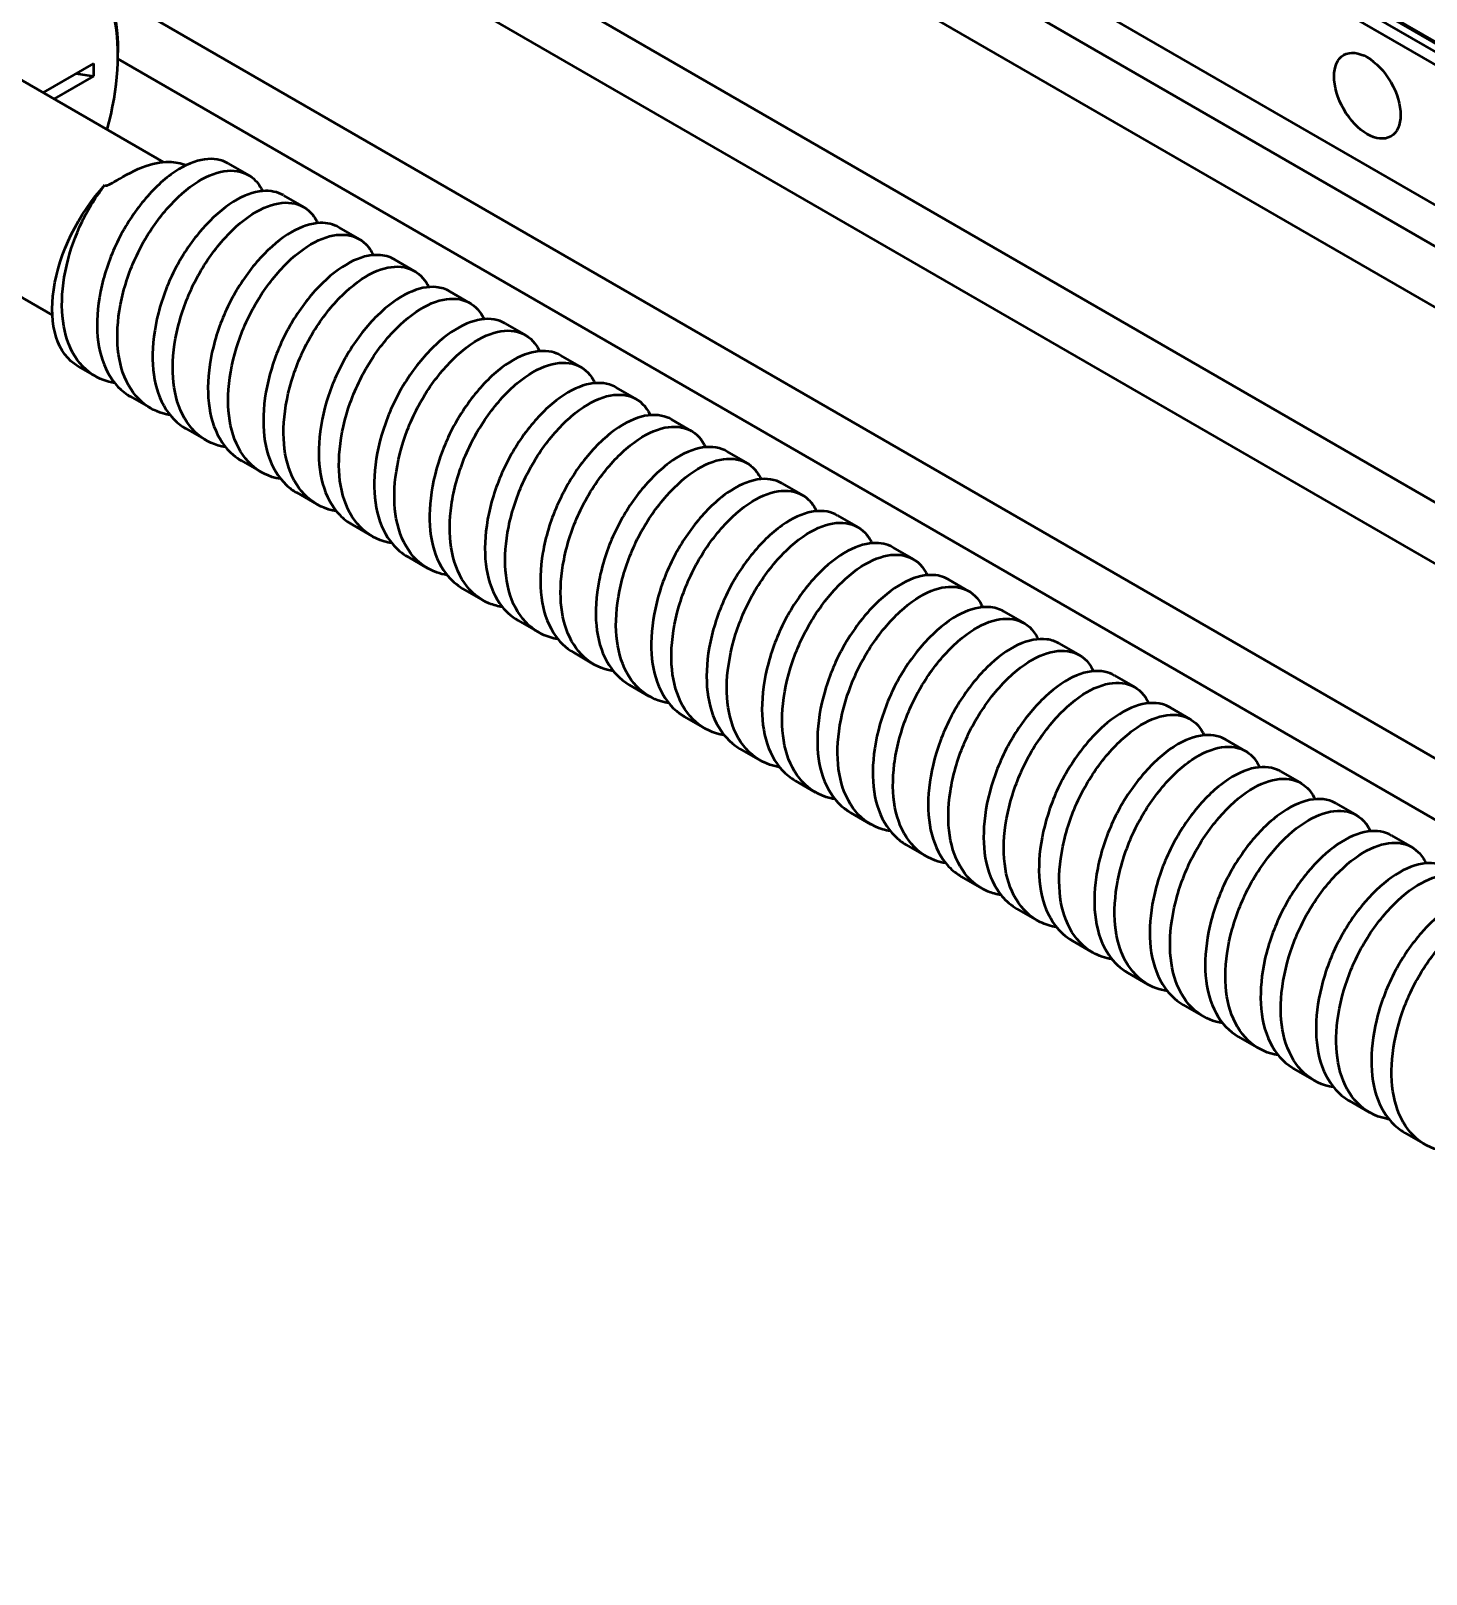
# Model space of a CAD drawing. Header units: millimetres. Extents: x 0 to 420, y 0 to 297.
# Drawn here: x 70.97 to 100.65, y 120.33 to 153.14 of the extents above; entities that cross this region are included whole.
import ezdxf

# ---------------------------------------------------------------- set-up
doc = ezdxf.new("R2010")
doc.units = ezdxf.units.MM
doc.header["$LTSCALE"] = 0.75
doc.layers.add('Visible', color=7, linetype='Continuous', lineweight=50)

msp = doc.modelspace()

# ---------------------------------------------------------------- linework, layer by layer
at = {"layer": 'Visible', "extrusion": (0, 0.816497, 0.57735)}
for p, q in [((66.68, 172.597, -10.753), (122.086, 140.608, 34.486)), ((66.723, 172.602, -10.803), (122.065, 140.651, 34.383)), ((66.404, 172.302, -10.624), (122.417, 139.963, 35.11)), ((66.522, 172.506, -10.624), (122.219, 140.348, 34.853)), ((66.404, 169.317, -12.734), (124.586, 135.726, 34.771)), ((68.324, 167.331, -16.49), (125.223, 134.481, 29.967)), ((68.679, 165.824, -17.991), (126.17, 132.632, 28.949)), ((68.324, 161.888, -20.339), (128.615, 127.079, 28.888)), ((68.679, 160.38, -21.84), (128.624, 125.771, 27.104)), ((72.605, 153.973, -20.694), (128.624, 121.631, 25.046)), ((72.827, 152.608, -9.033), (72.827, 152.677, -9.129)), ((70.35, 152.333, -6.194), (73.793, 150.346, -3.383)), ((72.304, 152.443, -8.51), (71.233, 151.824, -7.635)), ((72.304, 152.443, -8.51), (72.304, 152.171, -8.702)), ((72.827, 152.543, -22.303), (128.624, 120.328, 23.255)), ((72.304, 152.171, -8.702), (71.468, 151.688, -8.02)), ((75.171, 150.32, -2.53), (75.601, 150.072, -2.179)), ((76.35, 149.639, -1.568), (76.78, 149.391, -1.217)), ((77.528, 148.959, -0.606), (77.958, 148.711, -0.255)), ((68.35, 148.869, -6.194), (71.433, 147.09, -3.678)), ((78.707, 148.279, 0.356), (79.137, 148.03, 0.708)), ((79.885, 147.598, 1.319), (80.315, 147.35, 1.67)), ((81.064, 146.918, 2.281), (81.494, 146.669, 2.632)), ((71.981, 146.003, -2.958), (72.345, 145.793, -2.66)), ((82.242, 146.237, 3.243), (82.672, 145.989, 3.594)), ((73.094, 145.361, -2.049), (73.524, 145.113, -1.698)), ((83.421, 145.557, 4.205), (83.851, 145.309, 4.557)), ((84.599, 144.877, 5.168), (85.029, 144.628, 5.519)), ((74.272, 144.68, -1.087), (74.702, 144.432, -0.736)), ((85.778, 144.196, 6.13), (86.208, 143.948, 6.481)), ((75.451, 144, -0.125), (75.881, 143.752, 0.226)), ((86.956, 143.516, 7.092), (87.386, 143.267, 7.443)), ((76.629, 143.32, 0.838), (77.059, 143.071, 1.189)), ((88.135, 142.835, 8.054), (88.565, 142.587, 8.406)), ((77.808, 142.639, 1.8), (78.238, 142.391, 2.151)), ((89.313, 142.155, 9.017), (89.743, 141.907, 9.368)), ((78.986, 141.959, 2.762), (79.416, 141.71, 3.113)), ((90.492, 141.475, 9.979), (90.922, 141.226, 10.33)), ((80.165, 141.278, 3.724), (80.595, 141.03, 4.075)), ((91.67, 140.794, 10.941), (92.1, 140.546, 11.292)), ((81.343, 140.598, 4.687), (81.773, 140.35, 5.038)), ((92.849, 140.114, 11.903), (93.279, 139.865, 12.255)), ((82.522, 139.918, 5.649), (82.952, 139.669, 6)), ((83.7, 139.237, 6.611), (84.13, 138.989, 6.962)), ((94.027, 139.433, 12.866), (94.457, 139.185, 13.217)), ((84.879, 138.557, 7.573), (85.309, 138.308, 7.924)), ((95.206, 138.753, 13.828), (95.636, 138.504, 14.179)), ((86.057, 137.876, 8.536), (86.487, 137.628, 8.887)), ((96.384, 138.072, 14.79), (96.814, 137.824, 15.141)), ((87.236, 137.196, 9.498), (87.666, 136.948, 9.849)), ((97.563, 137.392, 15.752), (97.993, 137.144, 16.104)), ((88.414, 136.515, 10.46), (88.844, 136.267, 10.811)), ((98.741, 136.712, 16.715), (99.171, 136.463, 17.066)), ((89.593, 135.835, 11.422), (90.023, 135.587, 11.773)), ((99.92, 136.031, 17.677), (100.35, 135.783, 18.028)), ((90.771, 135.155, 12.385), (91.201, 134.906, 12.736)), ((91.95, 134.474, 13.347), (92.38, 134.226, 13.698)), ((93.128, 133.794, 14.309), (93.559, 133.545, 14.66)), ((94.307, 133.113, 15.271), (94.737, 132.865, 15.622)), ((95.485, 132.433, 16.234), (95.916, 132.185, 16.585)), ((96.664, 131.753, 17.196), (97.094, 131.504, 17.547)), ((97.842, 131.072, 18.158), (98.273, 130.824, 18.509)), ((99.021, 130.392, 19.12), (99.451, 130.143, 19.471)), ((100.199, 129.711, 20.083), (100.63, 129.463, 20.434))]:
    msp.add_line(p, q, dxfattribs=at)
at = {"layer": 'Visible', "extrusion": (-0.707107, -0.408248, 0.57735)}
msp.add_circle((-81.725, 105.973, -123.43), 1, dxfattribs=at)
at = {"layer": 'Visible', "extrusion": (-0.707107, 0.408248, -0.57735)}
for centre, radius, start, end in [((-165.1, 3.742, 16.104), 5, 46.9102, 225), ((-165.1, 3.742, 10.415), 2.667, 360, 111.1089)]:
    msp.add_arc(centre, radius, start, end, dxfattribs=at)
at = {"layer": 'Visible', "extrusion": (0.707107, -0.408248, 0.57735)}
msp.add_arc((165.1, 3.742, -16.021), 4.917, 294.0027, 133.0574, dxfattribs=at)
at = {"layer": 'Visible', "extrusion": (-2e-16, -0.816497, -0.57735)}
msp.add_arc((69.35, -85.408, -119.222), 10, 285, 287.1819, dxfattribs=at)
at = {"layer": 'Visible'}
for points, knots in [([(75.171, 150.32, -2.53), (75.03, 150.401, -2.244), (74.858, 150.431, -1.962), (74.469, 150.376, -1.413), (74.255, 150.287, -1.153), (73.812, 149.99, -0.693), (73.586, 149.78, -0.501), (73.174, 149.282, -0.232), (72.989, 149.003, -0.152), (72.682, 148.386, -0.092), (72.562, 148.055, -0.117), (72.406, 147.384, -0.274), (72.373, 147.052, -0.407), (72.402, 146.45, -0.757), (72.462, 146.183, -0.964), (72.679, 145.719, -1.434), (72.835, 145.531, -1.695), (73.05, 145.387, -1.991), (73.072, 145.374, -2.02), (73.094, 145.361, -2.049)], [-153.594834, -153.594834, -153.594834, -153.594834, -153.299185, -153.299185, -152.989284, -152.989284, -152.667323, -152.667323, -152.360426, -152.360426, -152.046854, -152.046854, -151.727303, -151.727303, -151.422081, -151.422081, -151.105616, -151.105616, -151.070773, -151.070773, -151.070773, -151.070773]), ([(72.551, 149.862, -0.926), (72.553, 149.859, -0.931), (72.555, 149.856, -0.936), (72.561, 149.852, -0.947), (72.566, 149.851, -0.953), (72.58, 149.849, -0.971), (72.593, 149.852, -0.986), (72.644, 149.869, -1.036), (72.694, 149.896, -1.078), (72.897, 150.014, -1.244), (73.105, 150.144, -1.406), (73.547, 150.313, -1.828), (73.734, 150.352, -2.029), (74.047, 150.349, -2.415), (74.167, 150.324, -2.579), (74.272, 150.277, -2.741)], [-0.8078899, -0.8078899, -0.8078899, -0.8078899, -0.8029777, -0.8029777, -0.7973713, -0.7973713, -0.7841059, -0.7841059, -0.7527385, -0.7527385, -0.6780092, -0.6780092, -0.6183172, -0.6183172, -0.5720042, -0.5720042, -0.5720042, -0.5720042]), ([(73.937, 144.968, -2.196), (73.738, 144.999, -1.978), (73.557, 145.075, -1.752), (73.215, 145.336, -1.264), (73.068, 145.534, -1.007), (72.87, 146.014, -0.548), (72.82, 146.287, -0.346), (72.809, 146.899, -0.013), (72.852, 147.235, 0.11), (73.024, 147.904, 0.245), (73.151, 148.232, 0.259), (73.472, 148.84, 0.179), (73.663, 149.114, 0.088), (74.081, 149.596, -0.203), (74.307, 149.795, -0.403), (74.748, 150.069, -0.875), (74.96, 150.146, -1.139), (75.355, 150.179, -1.714), (75.533, 150.131, -2.021), (75.767, 149.952, -2.539), (75.843, 149.853, -2.746), (75.899, 149.73, -2.945)], [-6.8129, -6.8129, -6.8129, -6.8129, -6.545663, -6.545663, -6.229885, -6.229885, -5.924593, -5.924593, -5.604704, -5.604704, -5.292114, -5.292114, -4.983459, -4.983459, -4.66262, -4.66262, -4.353815, -4.353815, -4.035939, -4.035939, -3.819658, -3.819658, -3.819658, -3.819658]), ([(72.758, 145.649, -3.159), (72.584, 145.676, -2.967), (72.423, 145.738, -2.769), (72.086, 145.963, -2.305), (71.93, 146.152, -2.045), (71.714, 146.616, -1.574), (71.653, 146.883, -1.367), (71.625, 147.485, -1.017), (71.658, 147.817, -0.884), (71.81, 148.47, -0.732), (71.921, 148.783, -0.706), (72.202, 149.364, -0.751), (72.368, 149.628, -0.816), (72.551, 149.862, -0.926)], [-1.760781, -1.760781, -1.760781, -1.760781, -1.525704, -1.525704, -1.208469, -1.208469, -0.902499, -0.902499, -0.58216, -0.58216, -0.285114, -0.285114, -0.000001, -0.000001, -0.000001, -0.000001]), ([(76.35, 149.64, -1.568), (76.223, 149.713, -1.31), (76.071, 149.744, -1.055), (75.707, 149.714, -0.528), (75.496, 149.636, -0.263), (75.055, 149.362, 0.209), (74.829, 149.164, 0.409), (74.411, 148.682, 0.7), (74.22, 148.407, 0.79), (73.899, 147.799, 0.87), (73.772, 147.471, 0.856), (73.6, 146.801, 0.721), (73.558, 146.466, 0.597), (73.569, 145.854, 0.264), (73.619, 145.581, 0.063), (73.817, 145.101, -0.397), (73.964, 144.903, -0.653), (74.189, 144.732, -0.974), (74.23, 144.705, -1.031), (74.272, 144.681, -1.087)], [-148.550523, -148.550523, -148.550523, -148.550523, -148.284573, -148.284573, -147.976528, -147.976528, -147.656479, -147.656479, -147.348618, -147.348618, -147.036799, -147.036799, -146.717713, -146.717713, -146.413188, -146.413188, -146.098191, -146.098191, -146.031201, -146.031201, -146.031201, -146.031201]), ([(75.116, 144.288, -1.234), (74.895, 144.322, -0.992), (74.696, 144.412, -0.741), (74.351, 144.706, -0.231), (74.212, 144.912, 0.022), (74.032, 145.406, 0.472), (73.99, 145.685, 0.667), (73.996, 146.306, 0.985), (74.047, 146.644, 1.099), (74.234, 147.312, 1.215), (74.368, 147.636, 1.219), (74.7, 148.236, 1.12), (74.896, 148.506, 1.019), (75.32, 148.973, 0.709), (75.546, 149.161, 0.501), (75.984, 149.413, 0.018), (76.193, 149.479, -0.25), (76.583, 149.49, -0.832), (76.757, 149.431, -1.145), (76.967, 149.242, -1.636), (77.03, 149.154, -1.813), (77.078, 149.049, -1.983)], [-11.873167, -11.873167, -11.873167, -11.873167, -11.575869, -11.575869, -11.260162, -11.260162, -10.953709, -10.953709, -10.6329, -10.6329, -10.320587, -10.320587, -10.009163, -10.009163, -9.688725, -9.688725, -9.380328, -9.380328, -9.058009, -9.058009, -8.872526, -8.872526, -8.872526, -8.872526]), ([(77.528, 148.959, -0.606), (77.414, 149.025, -0.374), (77.28, 149.057, -0.145), (76.941, 149.047, 0.362), (76.732, 148.98, 0.63), (76.294, 148.728, 1.112), (76.068, 148.54, 1.32), (75.644, 148.074, 1.631), (75.448, 147.804, 1.731), (75.116, 147.203, 1.83), (74.982, 146.879, 1.826), (74.795, 146.211, 1.709), (74.744, 145.873, 1.595), (74.739, 145.252, 1.278), (74.78, 144.973, 1.082), (74.961, 144.48, 0.632), (75.1, 144.273, 0.379), (75.332, 144.076, 0.037), (75.39, 144.035, -0.044), (75.451, 144, -0.125)], [-143.510058, -143.510058, -143.510058, -143.510058, -143.270765, -143.270765, -142.963143, -142.963143, -142.64351, -142.64351, -142.332904, -142.332904, -142.021377, -142.021377, -141.701388, -141.701388, -141.395724, -141.395724, -141.080813, -141.080813, -140.984506, -140.984506, -140.984506, -140.984506]), ([(76.294, 143.607, -0.272), (76.29, 143.608, -0.267), (76.286, 143.609, -0.263), (76.044, 143.649, 0.005), (75.833, 143.753, 0.276), (75.489, 144.078, 0.801), (75.359, 144.293, 1.049), (75.195, 144.801, 1.489), (75.163, 145.086, 1.68), (75.185, 145.717, 1.982), (75.245, 146.06, 2.087), (75.449, 146.728, 2.182), (75.589, 147.047, 2.175), (75.935, 147.639, 2.056), (76.137, 147.904, 1.943), (76.567, 148.353, 1.611), (76.792, 148.529, 1.395), (77.227, 148.757, 0.9), (77.432, 148.81, 0.629), (77.812, 148.797, 0.045), (77.977, 148.727, -0.267), (78.164, 148.535, -0.727), (78.215, 148.458, -0.876), (78.256, 148.369, -1.021)], [-16.943405, -16.943405, -16.943405, -16.943405, -16.937862, -16.937862, -16.617775, -16.617775, -16.30324, -16.30324, -15.99616, -15.99616, -15.67317, -15.67317, -15.362276, -15.362276, -15.048339, -15.048339, -14.729528, -14.729528, -14.422134, -14.422134, -14.100988, -14.100988, -13.942602, -13.942602, -13.942602, -13.942602]), ([(78.707, 148.279, 0.356), (78.608, 148.336, 0.558), (78.493, 148.367, 0.76), (78.18, 148.378, 1.241), (77.974, 148.324, 1.512), (77.54, 148.096, 2.007), (77.314, 147.92, 2.223), (76.884, 147.471, 2.555), (76.682, 147.206, 2.668), (76.337, 146.614, 2.787), (76.197, 146.295, 2.793), (75.993, 145.627, 2.698), (75.933, 145.284, 2.593), (75.911, 144.653, 2.29), (75.944, 144.368, 2.1), (76.108, 143.86, 1.659), (76.238, 143.645, 1.411), (76.476, 143.42, 1.047), (76.55, 143.365, 0.942), (76.629, 143.32, 0.838)], [-138.451605, -138.451605, -138.451605, -138.451605, -138.241855, -138.241855, -137.935246, -137.935246, -137.61725, -137.61725, -137.304163, -137.304163, -136.994067, -136.994067, -136.671905, -136.671905, -136.365637, -136.365637, -136.051911, -136.051911, -135.926793, -135.926793, -135.926793, -135.926793]), ([(77.473, 142.927, 0.691), (77.446, 142.931, 0.72), (77.419, 142.936, 0.75), (77.16, 142.994, 1.045), (76.954, 143.111, 1.317), (76.627, 143.457, 1.836), (76.506, 143.68, 2.08), (76.36, 144.203, 2.51), (76.337, 144.494, 2.694), (76.377, 145.134, 2.978), (76.446, 145.477, 3.072), (76.666, 146.14, 3.146), (76.812, 146.455, 3.129), (77.169, 147.037, 2.99), (77.377, 147.298, 2.865), (77.812, 147.729, 2.512), (78.037, 147.893, 2.288), (78.468, 148.097, 1.783), (78.67, 148.138, 1.508), (79.04, 148.101, 0.919), (79.198, 148.019, 0.606), (79.362, 147.825, 0.178), (79.402, 147.761, 0.058), (79.435, 147.688, -0.058)], [-21.987879, -21.987879, -21.987879, -21.987879, -21.951615, -21.951615, -21.632483, -21.632483, -21.320195, -21.320195, -21.012824, -21.012824, -20.692256, -20.692256, -20.383705, -20.383705, -20.06774, -20.06774, -19.751566, -19.751566, -19.44655, -19.44655, -19.127128, -19.127128, -19.000122, -19.000122, -19.000122, -19.000122]), ([(79.885, 147.598, 1.319), (79.8, 147.647, 1.491), (79.704, 147.677, 1.664), (79.418, 147.706, 2.12), (79.215, 147.664, 2.395), (78.785, 147.46, 2.9), (78.56, 147.296, 3.124), (78.124, 146.865, 3.477), (77.917, 146.604, 3.601), (77.56, 146.022, 3.74), (77.414, 145.707, 3.757), (77.194, 145.044, 3.683), (77.126, 144.701, 3.589), (77.085, 144.061, 3.304), (77.108, 143.77, 3.12), (77.254, 143.247, 2.69), (77.376, 143.024, 2.447), (77.619, 142.768, 2.061), (77.709, 142.696, 1.931), (77.808, 142.639, 1.8)], [-133.408882, -133.408882, -133.408882, -133.408882, -133.230563, -133.230563, -132.926347, -132.926347, -132.610998, -132.610998, -132.295911, -132.295911, -131.988167, -131.988167, -131.668438, -131.668438, -131.361903, -131.361903, -131.050433, -131.050433, -130.894839, -130.894839, -130.894839, -130.894839]), ([(78.652, 142.246, 1.653), (78.595, 142.255, 1.715), (78.54, 142.268, 1.778), (78.267, 142.35, 2.1), (78.075, 142.476, 2.362), (77.763, 142.842, 2.877), (77.649, 143.083, 3.123), (77.526, 143.63, 3.543), (77.514, 143.927, 3.717), (77.576, 144.566, 3.974), (77.652, 144.901, 4.055), (77.889, 145.564, 4.108), (78.048, 145.886, 4.078), (78.42, 146.451, 3.911), (78.623, 146.694, 3.779), (79.055, 147.099, 3.414), (79.28, 147.252, 3.182), (79.714, 147.436, 2.656), (79.92, 147.463, 2.369), (80.275, 147.396, 1.773), (80.42, 147.304, 1.47), (80.559, 147.113, 1.083), (80.588, 147.063, 0.993), (80.613, 147.008, 0.904)], [-27.03122, -27.03122, -27.03122, -27.03122, -26.955266, -26.955266, -26.645299, -26.645299, -26.32327, -26.32327, -26.01646, -26.01646, -25.702829, -25.702829, -25.383299, -25.383299, -25.078063, -25.078063, -24.761559, -24.761559, -24.44639, -24.44639, -24.137577, -24.137577, -24.040985, -24.040985, -24.040985, -24.040985]), ([(81.064, 146.918, 2.281), (80.993, 146.958, 2.424), (80.915, 146.986, 2.567), (80.655, 147.03, 2.998), (80.456, 147.001, 3.276), (80.029, 146.821, 3.792), (79.805, 146.668, 4.022), (79.365, 146.256, 4.396), (79.152, 145.999, 4.533), (78.782, 145.426, 4.692), (78.63, 145.115, 4.718), (78.397, 144.458, 4.664), (78.32, 144.116, 4.581), (78.262, 143.469, 4.315), (78.277, 143.17, 4.137), (78.405, 142.634, 3.717), (78.517, 142.403, 3.478), (78.763, 142.115, 3.073), (78.869, 142.026, 2.918), (78.986, 141.959, 2.762)], [-128.381776, -128.381776, -128.381776, -128.381776, -128.234156, -128.234156, -127.930334, -127.930334, -127.616233, -127.616233, -127.297255, -127.297255, -126.99042, -126.99042, -126.671614, -126.671614, -126.3629, -126.3629, -126.052218, -126.052218, -125.866954, -125.866954, -125.866954, -125.866954]), ([(79.83, 141.566, 2.615), (79.753, 141.578, 2.7), (79.679, 141.597, 2.785), (79.392, 141.699, 3.132), (79.206, 141.836, 3.395), (78.908, 142.223, 3.907), (78.802, 142.473, 4.149), (78.697, 143.033, 4.557), (78.694, 143.334, 4.723), (78.772, 143.978, 4.962), (78.857, 144.315, 5.033), (79.109, 144.976, 5.066), (79.276, 145.292, 5.025), (79.658, 145.845, 4.839), (79.864, 146.081, 4.695), (80.299, 146.467, 4.311), (80.525, 146.61, 4.071), (80.953, 146.768, 3.536), (81.154, 146.783, 3.248), (81.497, 146.693, 2.65), (81.635, 146.59, 2.346), (81.755, 146.401, 1.99), (81.775, 146.366, 1.928), (81.792, 146.328, 1.866)], [-32.088914, -32.088914, -32.088914, -32.088914, -31.985499, -31.985499, -31.674617, -31.674617, -31.351639, -31.351639, -31.046022, -31.046022, -30.731592, -30.731592, -30.411888, -30.411888, -30.104455, -30.104455, -29.784991, -29.784991, -29.471346, -29.471346, -29.159857, -29.159857, -29.0927, -29.0927, -29.0927, -29.0927]), ([(82.242, 146.237, 3.243), (82.185, 146.27, 3.36), (82.123, 146.295, 3.476), (81.885, 146.35, 3.884), (81.688, 146.332, 4.165), (81.266, 146.173, 4.69), (81.043, 146.032, 4.926), (80.601, 145.639, 5.315), (80.387, 145.39, 5.462), (80.009, 144.832, 5.64), (79.851, 144.527, 5.676), (79.603, 143.876, 5.644), (79.518, 143.535, 5.571), (79.441, 142.88, 5.324), (79.447, 142.574, 5.153), (79.557, 142.024, 4.744), (79.661, 141.785, 4.51), (79.908, 141.464, 4.085), (80.028, 141.357, 3.905), (80.165, 141.278, 3.724)], [-123.347785, -123.347785, -123.347785, -123.347785, -123.227294, -123.227294, -122.922079, -122.922079, -122.607851, -122.607851, -122.288493, -122.288493, -121.9813, -121.9813, -121.662089, -121.662089, -121.349215, -121.349215, -121.037995, -121.037995, -120.821432, -120.821432, -120.821432, -120.821432]), ([(81.008, 140.886, 3.577), (80.91, 140.901, 3.686), (80.815, 140.928, 3.796), (80.514, 141.054, 4.17), (80.335, 141.203, 4.433), (80.054, 141.608, 4.936), (79.958, 141.863, 5.172), (79.872, 142.431, 5.566), (79.876, 142.736, 5.723), (79.97, 143.385, 5.947), (80.062, 143.723, 6.008), (80.329, 144.381, 6.021), (80.503, 144.693, 5.971), (80.895, 145.236, 5.763), (81.104, 145.465, 5.609), (81.543, 145.833, 5.206), (81.769, 145.964, 4.958), (82.192, 146.096, 4.414), (82.387, 146.099, 4.125), (82.717, 145.988, 3.526), (82.849, 145.874, 3.222), (82.951, 145.688, 2.896), (82.961, 145.668, 2.862), (82.97, 145.647, 2.828)], [-37.123807, -37.123807, -37.123807, -37.123807, -36.991442, -36.991442, -36.68061, -36.68061, -36.362168, -36.362168, -36.058224, -36.058224, -35.744155, -35.744155, -35.424508, -35.424508, -35.117656, -35.117656, -34.79883, -34.79883, -34.489669, -34.489669, -34.178953, -34.178953, -34.142379, -34.142379, -34.142379, -34.142379]), ([(83.421, 145.557, 4.205), (83.377, 145.582, 4.294), (83.331, 145.602, 4.382), (83.117, 145.668, 4.765), (82.923, 145.661, 5.049), (82.505, 145.525, 5.583), (82.283, 145.394, 5.826), (81.84, 145.022, 6.231), (81.624, 144.781, 6.388), (81.238, 144.236, 6.585), (81.074, 143.937, 6.631), (80.812, 143.293, 6.62), (80.718, 142.954, 6.558), (80.623, 142.292, 6.33), (80.62, 141.978, 6.166), (80.713, 141.415, 5.768), (80.807, 141.169, 5.539), (81.054, 140.813, 5.097), (81.188, 140.688, 4.892), (81.343, 140.598, 4.687)], [-118.296654, -118.296654, -118.296654, -118.296654, -118.20533, -118.20533, -117.899203, -117.899203, -117.585957, -117.585957, -117.266998, -117.266998, -116.962223, -116.962223, -116.646156, -116.646156, -116.332062, -116.332062, -116.023708, -116.023708, -115.778898, -115.778898, -115.778898, -115.778898]), ([(82.187, 140.205, 4.539), (82.066, 140.224, 4.672), (81.952, 140.259, 4.807), (81.639, 140.412, 5.208), (81.466, 140.572, 5.47), (81.202, 140.997, 5.967), (81.116, 141.26, 6.197), (81.049, 141.839, 6.578), (81.061, 142.149, 6.726), (81.172, 142.803, 6.931), (81.274, 143.142, 6.982), (81.555, 143.79, 6.972), (81.733, 144.094, 6.913), (82.13, 144.621, 6.686), (82.342, 144.843, 6.523), (82.784, 145.192, 6.104), (83.009, 145.312, 5.848), (83.426, 145.421, 5.295), (83.616, 145.412, 5.006), (83.934, 145.28, 4.405), (84.059, 145.155, 4.101), (84.145, 144.975, 3.805), (84.147, 144.971, 3.798), (84.149, 144.967, 3.791)], [-42.151479, -42.151479, -42.151479, -42.151479, -41.989719, -41.989719, -41.677565, -41.677565, -41.359071, -41.359071, -41.054993, -41.054993, -40.739861, -40.739861, -40.424316, -40.424316, -40.116747, -40.116747, -39.797198, -39.797198, -39.490443, -39.490443, -39.179133, -39.179133, -39.171559, -39.171559, -39.171559, -39.171559]), ([(84.599, 144.877, 5.168), (84.571, 144.893, 5.226), (84.541, 144.907, 5.284), (84.35, 144.982, 5.64), (84.159, 144.987, 5.928), (83.746, 144.874, 6.472), (83.526, 144.756, 6.72), (83.083, 144.405, 7.141), (82.864, 144.174, 7.308), (82.47, 143.642, 7.527), (82.3, 143.35, 7.583), (82.024, 142.714, 7.593), (81.922, 142.376, 7.543), (81.808, 141.708, 7.335), (81.796, 141.385, 7.178), (81.871, 140.808, 6.791), (81.956, 140.556, 6.568), (82.2, 140.164, 6.109), (82.348, 140.018, 5.88), (82.522, 139.918, 5.649)], [-113.26513, -113.26513, -113.26513, -113.26513, -113.205307, -113.205307, -112.898608, -112.898608, -112.587397, -112.587397, -112.269185, -112.269185, -111.965491, -111.965491, -111.65116, -111.65116, -111.333773, -111.333773, -111.026829, -111.026829, -110.752464, -110.752464, -110.752464, -110.752464]), ([(82.251, 140.976, 7.418), (82.229, 141.265, 7.596), (82.251, 141.579, 7.733), (82.381, 142.233, 7.913), (82.49, 142.567, 7.952), (82.783, 143.202, 7.92), (82.966, 143.495, 7.851), (83.368, 144.007, 7.606), (83.583, 144.22, 7.433), (84.027, 144.55, 6.996), (84.252, 144.659, 6.733), (84.663, 144.742, 6.171), (84.846, 144.722, 5.881), (85.14, 144.574, 5.302), (85.252, 144.452, 5.02), (85.327, 144.286, 4.753)], [-46.362085, -46.362085, -46.362085, -46.362085, -46.056819, -46.056819, -45.743494, -45.743494, -45.430235, -45.430235, -45.120511, -45.120511, -44.798735, -44.798735, -44.492522, -44.492522, -44.202445, -44.202445, -44.202445, -44.202445]), ([(85.778, 144.196, 6.13), (85.763, 144.204, 6.159), (85.749, 144.212, 6.188), (85.58, 144.293, 6.518), (85.392, 144.31, 6.811), (84.983, 144.219, 7.363), (84.766, 144.111, 7.616), (84.322, 143.781, 8.052), (84.101, 143.559, 8.229), (83.7, 143.041, 8.467), (83.524, 142.754, 8.533), (83.235, 142.125, 8.563), (83.126, 141.79, 8.523), (82.995, 141.12, 8.335), (82.975, 140.792, 8.187), (83.031, 140.205, 7.814), (83.106, 139.947, 7.597), (83.346, 139.517, 7.122), (83.506, 139.349, 6.868), (83.7, 139.237, 6.611)], [-108.238153, -108.238153, -108.238153, -108.238153, -108.208078, -108.208078, -107.898949, -107.898949, -107.58831, -107.58831, -107.269452, -107.269452, -106.964954, -106.964954, -106.650975, -106.650975, -106.332216, -106.332216, -106.025361, -106.025361, -105.719521, -105.719521, -105.719521, -105.719521]), ([(84.544, 138.845, 6.464), (84.337, 138.877, 6.691), (84.15, 138.958, 6.926), (83.806, 139.23, 7.422), (83.662, 139.431, 7.677), (83.471, 139.916, 8.133), (83.423, 140.191, 8.333), (83.419, 140.806, 8.66), (83.464, 141.143, 8.78), (83.642, 141.812, 8.909), (83.771, 142.138, 8.919), (84.096, 142.744, 8.832), (84.289, 143.017, 8.738), (84.709, 143.493, 8.44), (84.935, 143.688, 8.237), (85.375, 143.954, 7.761), (85.586, 144.027, 7.495), (85.98, 144.052, 6.918), (86.155, 144.001, 6.609), (86.381, 143.818, 6.1), (86.453, 143.723, 5.904), (86.506, 143.606, 5.715)], [-5.885474, -5.885474, -5.885474, -5.885474, -5.607476, -5.607476, -5.291747, -5.291747, -4.986124, -4.986124, -4.665935, -4.665935, -4.353474, -4.353474, -4.043918, -4.043918, -3.72325, -3.72325, -3.414616, -3.414616, -3.095249, -3.095249, -2.88985, -2.88985, -2.88985, -2.88985]), ([(86.956, 143.516, 7.092), (86.808, 143.601, 7.394), (86.625, 143.63, 7.691), (86.223, 143.561, 8.25), (86.007, 143.466, 8.508), (85.562, 143.156, 8.96), (85.338, 142.941, 9.148), (84.929, 142.434, 9.406), (84.747, 142.152, 9.481), (84.446, 141.531, 9.529), (84.331, 141.198, 9.499), (84.184, 140.528, 9.33), (84.156, 140.197, 9.192), (84.194, 139.601, 8.833), (84.26, 139.337, 8.622), (84.487, 138.882, 8.146), (84.649, 138.699, 7.884), (84.857, 138.569, 7.602), (84.868, 138.563, 7.588), (84.879, 138.557, 7.573)], [-103.193588, -103.193588, -103.193588, -103.193588, -102.881535, -102.881535, -102.570104, -102.570104, -102.246555, -102.246555, -101.93941, -101.93941, -101.624358, -101.624358, -101.304024, -101.304024, -100.99767, -100.99767, -100.679915, -100.679915, -100.66271, -100.66271, -100.66271, -100.66271]), ([(85.722, 138.164, 7.426), (85.495, 138.199, 7.676), (85.291, 138.294, 7.936), (84.944, 138.599, 8.452), (84.808, 138.808, 8.703), (84.633, 139.307, 9.15), (84.595, 139.587, 9.344), (84.606, 140.214, 9.658), (84.66, 140.556, 9.769), (84.855, 141.227, 9.877), (84.991, 141.549, 9.877), (85.329, 142.146, 9.77), (85.527, 142.414, 9.665), (85.954, 142.873, 9.346), (86.179, 143.056, 9.135), (86.616, 143.299, 8.647), (86.823, 143.361, 8.377), (87.209, 143.362, 7.796), (87.378, 143.299, 7.485), (87.58, 143.11, 7.006), (87.639, 143.025, 6.839), (87.684, 142.926, 6.677)], [-10.955863, -10.955863, -10.955863, -10.955863, -10.648359, -10.648359, -10.332186, -10.332186, -10.024769, -10.024769, -9.700011, -9.700011, -9.387415, -9.387415, -9.074216, -9.074216, -8.753549, -8.753549, -8.444943, -8.444943, -8.12433, -8.12433, -7.948219, -7.948219, -7.948219, -7.948219]), ([(88.135, 142.835, 8.054), (88, 142.913, 8.328), (87.837, 142.943, 8.598), (87.46, 142.9, 9.137), (87.247, 142.816, 9.399), (86.805, 142.53, 9.864), (86.579, 142.325, 10.06), (86.164, 141.834, 10.34), (85.976, 141.557, 10.424), (85.663, 140.944, 10.493), (85.54, 140.614, 10.473), (85.376, 139.944, 10.326), (85.339, 139.61, 10.198), (85.36, 139.004, 9.855), (85.416, 138.734, 9.651), (85.623, 138.263, 9.185), (85.776, 138.07, 8.926), (85.995, 137.914, 8.619), (86.026, 137.894, 8.577), (86.057, 137.876, 8.535)], [-98.138962, -98.138962, -98.138962, -98.138962, -97.857099, -97.857099, -97.54832, -97.54832, -97.22752, -97.22752, -96.920528, -96.920528, -96.608036, -96.608036, -96.288978, -96.288978, -95.984416, -95.984416, -95.668891, -95.668891, -95.619296, -95.619296, -95.619296, -95.619296]), ([(86.901, 137.484, 8.389), (86.889, 137.485, 8.402), (86.877, 137.487, 8.415), (86.63, 137.533, 8.691), (86.42, 137.642, 8.963), (86.082, 137.974, 9.486), (85.954, 138.192, 9.733), (85.797, 138.704, 10.169), (85.767, 138.992, 10.358), (85.796, 139.626, 10.654), (85.859, 139.969, 10.755), (86.068, 140.635, 10.843), (86.21, 140.953, 10.833), (86.56, 141.542, 10.707), (86.764, 141.805, 10.59), (87.195, 142.248, 10.251), (87.421, 142.42, 10.033), (87.854, 142.64, 9.534), (88.059, 142.69, 9.262), (88.435, 142.668, 8.676), (88.598, 142.595, 8.364), (88.777, 142.402, 7.915), (88.825, 142.329, 7.775), (88.863, 142.245, 7.64)], [-16.044327, -16.044327, -16.044327, -16.044327, -16.02834, -16.02834, -15.706855, -15.706855, -15.391393, -15.391393, -15.082633, -15.082633, -14.758731, -14.758731, -14.446963, -14.446963, -14.130726, -14.130726, -13.811087, -13.811087, -13.502915, -13.502915, -13.180636, -13.180636, -13.031868, -13.031868, -13.031868, -13.031868]), ([(89.313, 142.155, 9.017), (89.192, 142.225, 9.262), (89.049, 142.256, 9.505), (88.697, 142.236, 10.023), (88.486, 142.164, 10.289), (88.047, 141.9, 10.766), (87.821, 141.706, 10.97), (87.4, 141.231, 11.27), (87.207, 140.959, 11.365), (86.88, 140.354, 11.454), (86.751, 140.028, 11.445), (86.571, 139.359, 11.318), (86.525, 139.022, 11.199), (86.528, 138.407, 10.873), (86.574, 138.131, 10.675), (86.764, 137.644, 10.219), (86.907, 137.442, 9.965), (87.136, 137.259, 9.634), (87.185, 137.225, 9.566), (87.236, 137.196, 9.498)], [-93.100815, -93.100815, -93.100815, -93.100815, -92.847584, -92.847584, -92.540004, -92.540004, -92.220429, -92.220429, -91.911609, -91.911609, -91.600202, -91.600202, -91.280969, -91.280969, -90.976234, -90.976234, -90.661547, -90.661547, -90.580759, -90.580759, -90.580759, -90.580759]), ([(88.08, 136.803, 9.351), (88.045, 136.809, 9.389), (88.011, 136.815, 9.427), (87.746, 136.88, 9.731), (87.543, 137.001, 10.003), (87.22, 137.353, 10.521), (87.102, 137.58, 10.763), (86.963, 138.107, 11.189), (86.943, 138.401, 11.371), (86.989, 139.043, 11.649), (87.061, 139.386, 11.739), (87.285, 140.047, 11.806), (87.434, 140.361, 11.786), (87.795, 140.94, 11.64), (88.005, 141.199, 11.511), (88.442, 141.624, 11.151), (88.667, 141.784, 10.925), (89.096, 141.979, 10.415), (89.297, 142.016, 10.14), (89.663, 141.971, 9.549), (89.818, 141.885, 9.235), (89.975, 141.69, 8.819), (90.011, 141.631, 8.709), (90.042, 141.565, 8.602)], [-21.115095, -21.115095, -21.115095, -21.115095, -21.068308, -21.068308, -20.747284, -20.747284, -20.433577, -20.433577, -20.123838, -20.123838, -19.801853, -19.801853, -19.491943, -19.491943, -19.17296, -19.17296, -18.855495, -18.855495, -18.549023, -18.549023, -18.22795, -18.22795, -18.110903, -18.110903, -18.110903, -18.110903]), ([(90.492, 141.475, 9.979), (90.385, 141.536, 10.196), (90.261, 141.568, 10.412), (89.934, 141.569, 10.905), (89.727, 141.508, 11.175), (89.291, 141.268, 11.664), (89.065, 141.086, 11.876), (88.638, 140.628, 12.197), (88.439, 140.36, 12.304), (88.1, 139.764, 12.412), (87.964, 139.442, 12.413), (87.767, 138.772, 12.307), (87.712, 138.43, 12.197), (87.699, 137.803, 11.885), (87.737, 137.521, 11.691), (87.91, 137.021, 11.245), (88.045, 136.811, 10.994), (88.281, 136.602, 10.642), (88.346, 136.555, 10.551), (88.414, 136.515, 10.46)], [-88.056526, -88.056526, -88.056526, -88.056526, -87.831831, -87.831831, -87.524149, -87.524149, -87.204439, -87.204439, -86.891803, -86.891803, -86.580125, -86.580125, -86.256321, -86.256321, -85.949617, -85.949617, -85.63436, -85.63436, -85.525121, -85.525121, -85.525121, -85.525121]), ([(89.258, 136.123, 10.313), (89.202, 136.131, 10.374), (89.148, 136.144, 10.436), (88.868, 136.227, 10.765), (88.671, 136.359, 11.037), (88.364, 136.731, 11.549), (88.255, 136.964, 11.787), (88.132, 137.504, 12.203), (88.12, 137.805, 12.379), (88.184, 138.455, 12.639), (88.263, 138.797, 12.719), (88.502, 139.452, 12.766), (88.655, 139.761, 12.737), (89.028, 140.331, 12.572), (89.243, 140.587, 12.431), (89.685, 140.993, 12.05), (89.909, 141.142, 11.817), (90.334, 141.314, 11.298), (90.533, 141.339, 11.02), (90.887, 141.271, 10.424), (91.036, 141.174, 10.11), (91.172, 140.979, 9.725), (91.198, 140.933, 9.644), (91.22, 140.884, 9.564)], [-26.190478, -26.190478, -26.190478, -26.190478, -26.115173, -26.115173, -25.793234, -25.793234, -25.479814, -25.479814, -25.167305, -25.167305, -24.845731, -24.845731, -24.53624, -24.53624, -24.212807, -24.212807, -23.896115, -23.896115, -23.589374, -23.589374, -23.268056, -23.268056, -23.181129, -23.181129, -23.181129, -23.181129]), ([(83.365, 139.525, 5.502), (83.182, 139.554, 5.702), (83.014, 139.62, 5.91), (82.687, 139.849, 6.366), (82.542, 140.025, 6.609), (82.334, 140.456, 7.053), (82.271, 140.704, 7.25), (82.251, 140.976, 7.418)], [-0.8308979, -0.8308979, -0.8308979, -0.8308979, -0.5846774, -0.5846774, -0.2881708, -0.2881708, -0.000001, -0.000001, -0.000001, -0.000001]), ([(91.67, 140.794, 10.941), (91.578, 140.848, 11.13), (91.471, 140.879, 11.319), (91.17, 140.898, 11.789), (90.966, 140.849, 12.061), (90.533, 140.632, 12.561), (90.308, 140.461, 12.781), (89.875, 140.02, 13.122), (89.671, 139.757, 13.24), (89.32, 139.17, 13.368), (89.178, 138.852, 13.379), (88.966, 138.186, 13.293), (88.903, 137.843, 13.193), (88.872, 137.208, 12.899), (88.901, 136.92, 12.711), (89.056, 136.406, 12.275), (89.183, 136.187, 12.029), (89.424, 135.948, 11.655), (89.505, 135.886, 11.539), (89.593, 135.835, 11.422)], [-82.983639, -82.983639, -82.983639, -82.983639, -82.786701, -82.786701, -82.479301, -82.479301, -82.160473, -82.160473, -81.844556, -81.844556, -81.533554, -81.533554, -81.210448, -81.210448, -80.902179, -80.902179, -80.58748, -80.58748, -80.447648, -80.447648, -80.447648, -80.447648]), ([(90.437, 135.442, 11.275), (90.36, 135.454, 11.36), (90.285, 135.473, 11.446), (89.99, 135.578, 11.802), (89.799, 135.723, 12.075), (89.508, 136.116, 12.583), (89.407, 136.357, 12.814), (89.303, 136.911, 13.22), (89.3, 137.22, 13.389), (89.383, 137.877, 13.629), (89.471, 138.218, 13.698), (89.724, 138.867, 13.723), (89.884, 139.17, 13.683), (90.265, 139.724, 13.499), (90.48, 139.969, 13.349), (90.922, 140.355, 12.954), (91.145, 140.493, 12.716), (91.566, 140.644, 12.188), (91.762, 140.658, 11.906), (92.108, 140.569, 11.303), (92.251, 140.46, 10.987), (92.368, 140.266, 10.63), (92.384, 140.236, 10.578), (92.399, 140.204, 10.526)], [-31.279379, -31.279379, -31.279379, -31.279379, -31.175341, -31.175341, -30.851215, -30.851215, -30.539228, -30.539228, -30.224211, -30.224211, -29.904278, -29.904278, -29.5958, -29.5958, -29.273529, -29.273529, -28.956197, -28.956197, -28.647385, -28.647385, -28.321457, -28.321457, -28.26478, -28.26478, -28.26478, -28.26478]), ([(92.849, 140.114, 11.903), (92.771, 140.158, 12.062), (92.684, 140.187, 12.219), (92.403, 140.225, 12.677), (92.192, 140.185, 12.964), (91.752, 139.978, 13.481), (91.528, 139.815, 13.704), (91.1, 139.394, 14.052), (90.9, 139.144, 14.175), (90.538, 138.568, 14.323), (90.385, 138.243, 14.343), (90.163, 137.577, 14.271), (90.094, 137.244, 14.181), (90.048, 136.61, 13.908), (90.068, 136.316, 13.726), (90.209, 135.781, 13.295), (90.331, 135.55, 13.045), (90.579, 135.286, 12.651), (90.671, 135.213, 12.518), (90.771, 135.155, 12.385)], [-77.915821, -77.915821, -77.915821, -77.915821, -77.751653, -77.751653, -77.431887, -77.431887, -77.115362, -77.115362, -76.80952, -76.80952, -76.489056, -76.489056, -76.175682, -76.175682, -75.866761, -75.866761, -75.545098, -75.545098, -75.385388, -75.385388, -75.385388, -75.385388]), ([(91.615, 134.762, 12.238), (91.515, 134.778, 12.347), (91.419, 134.805, 12.46), (91.112, 134.935, 12.843), (90.928, 135.09, 13.113), (90.655, 135.501, 13.613), (90.564, 135.749, 13.839), (90.477, 136.318, 14.234), (90.483, 136.635, 14.395), (90.585, 137.299, 14.616), (90.681, 137.638, 14.673), (90.949, 138.279, 14.677), (91.115, 138.575, 14.628), (91.504, 139.116, 14.423), (91.721, 139.353, 14.262), (92.164, 139.718, 13.851), (92.385, 139.844, 13.607), (92.802, 139.972, 13.069), (92.995, 139.975, 12.783), (93.329, 139.862, 12.177), (93.464, 139.743, 11.863), (93.563, 139.554, 11.538), (93.57, 139.539, 11.514), (93.577, 139.523, 11.489)], [-36.344478, -36.344478, -36.344478, -36.344478, -36.209468, -36.209468, -35.887781, -35.887781, -35.578154, -35.578154, -35.261115, -35.261115, -34.943837, -34.943837, -34.637758, -34.637758, -34.317225, -34.317225, -34.002903, -34.002903, -33.694876, -33.694876, -33.372162, -33.372162, -33.345129, -33.345129, -33.345129, -33.345129]), ([(94.027, 139.433, 12.866), (93.963, 139.47, 12.996), (93.893, 139.496, 13.126), (93.638, 139.547, 13.556), (93.432, 139.52, 13.844), (92.999, 139.34, 14.37), (92.774, 139.187, 14.603), (92.342, 138.785, 14.97), (92.138, 138.542, 15.104), (91.765, 137.978, 15.272), (91.605, 137.657, 15.303), (91.367, 136.995, 15.252), (91.29, 136.659, 15.173), (91.226, 136.02, 14.917), (91.237, 135.722, 14.745), (91.358, 135.173, 14.326), (91.471, 134.932, 14.08), (91.723, 134.634, 13.664), (91.83, 134.543, 13.506), (91.95, 134.474, 13.347)], [-72.853555, -72.853555, -72.853555, -72.853555, -72.718141, -72.718141, -72.401748, -72.401748, -72.08352, -72.08352, -71.776652, -71.776652, -71.455481, -71.455481, -71.140105, -71.140105, -70.831824, -70.831824, -70.50799, -70.50799, -70.317403, -70.317403, -70.317403, -70.317403]), ([(92.793, 134.082, 13.2), (92.671, 134.101, 13.334), (92.555, 134.137, 13.473), (92.236, 134.294, 13.881), (92.061, 134.46, 14.148), (91.805, 134.887, 14.64), (91.723, 135.142, 14.86), (91.654, 135.723, 15.244), (91.669, 136.049, 15.398), (91.789, 136.719, 15.599), (91.894, 137.056, 15.645), (92.175, 137.689, 15.628), (92.347, 137.98, 15.569), (92.744, 138.506, 15.342), (92.964, 138.734, 15.172), (93.407, 139.078, 14.745), (93.626, 139.192, 14.495), (94.038, 139.297, 13.948), (94.227, 139.288, 13.658), (94.547, 139.152, 13.052), (94.673, 139.024, 12.744), (94.756, 138.843, 12.451)], [-41.402667, -41.402667, -41.402667, -41.402667, -41.237039, -41.237039, -40.916274, -40.916274, -40.607554, -40.607554, -40.286592, -40.286592, -39.970563, -39.970563, -39.66487, -39.66487, -39.344574, -39.344574, -39.031773, -39.031773, -38.722463, -38.722463, -38.404491, -38.404491, -38.404491, -38.404491]), ([(95.206, 138.753, 13.828), (95.155, 138.782, 13.931), (95.101, 138.804, 14.034), (94.871, 138.866, 14.435), (94.671, 138.852, 14.723), (94.243, 138.697, 15.26), (94.017, 138.555, 15.5), (93.582, 138.171, 15.886), (93.375, 137.935, 16.031), (92.992, 137.383, 16.219), (92.825, 137.068, 16.261), (92.572, 136.407, 16.23), (92.486, 136.071, 16.161), (92.406, 135.426, 15.922), (92.409, 135.124, 15.758), (92.511, 134.566, 15.353), (92.614, 134.317, 15.114), (92.866, 133.984, 14.678), (92.989, 133.874, 14.494), (93.128, 133.794, 14.309)], [-67.773856, -67.773856, -67.773856, -67.773856, -67.666482, -67.666482, -67.35139, -67.35139, -67.030041, -67.030041, -66.720791, -66.720791, -66.399272, -66.399272, -66.082951, -66.082951, -65.775654, -65.775654, -65.454057, -65.454057, -65.231788, -65.231788, -65.231788, -65.231788]), ([(93.972, 133.401, 14.162), (93.825, 133.424, 14.322), (93.689, 133.471, 14.488), (93.361, 133.658, 14.921), (93.194, 133.834, 15.186), (92.956, 134.278, 15.668), (92.884, 134.539, 15.882), (92.834, 135.129, 16.251), (92.856, 135.458, 16.396), (92.993, 136.128, 16.577), (93.104, 136.463, 16.614), (93.397, 137.089, 16.577), (93.575, 137.374, 16.509), (93.978, 137.888, 16.264), (94.2, 138.107, 16.084), (94.643, 138.431, 15.644), (94.86, 138.535, 15.39), (95.267, 138.619, 14.835), (95.454, 138.598, 14.54), (95.748, 138.448, 13.959), (95.859, 138.327, 13.679), (95.934, 138.163, 13.413)], [-46.475874, -46.475874, -46.475874, -46.475874, -46.277481, -46.277481, -45.956303, -45.956303, -45.647215, -45.647215, -45.325886, -45.325886, -45.009722, -45.009722, -44.70262, -44.70262, -44.381211, -44.381211, -44.068472, -44.068472, -43.756169, -43.756169, -43.466071, -43.466071, -43.466071, -43.466071]), ([(96.384, 138.072, 14.79), (96.348, 138.094, 14.865), (96.309, 138.111, 14.94), (96.104, 138.182, 15.313), (95.909, 138.18, 15.602), (95.487, 138.05, 16.147), (95.261, 137.92, 16.396), (94.822, 137.554, 16.8), (94.613, 137.325, 16.955), (94.22, 136.785, 17.165), (94.046, 136.473, 17.216), (93.777, 135.816, 17.205), (93.684, 135.478, 17.145), (93.589, 134.828, 16.923), (93.584, 134.523, 16.767), (93.668, 133.954, 16.374), (93.763, 133.698, 16.139), (94.014, 133.332, 15.687), (94.15, 133.204, 15.48), (94.307, 133.113, 15.271)], [-62.696587, -62.696587, -62.696587, -62.696587, -62.618923, -62.618923, -62.308077, -62.308077, -61.98718, -61.98718, -61.678334, -61.678334, -61.3571, -61.3571, -61.040953, -61.040953, -60.735113, -60.735113, -60.414668, -60.414668, -60.165509, -60.165509, -60.165509, -60.165509]), ([(95.15, 132.721, 15.124), (94.98, 132.747, 15.31), (94.824, 132.807, 15.503), (94.488, 133.025, 15.962), (94.33, 133.211, 16.223), (94.11, 133.672, 16.695), (94.048, 133.938, 16.904), (94.015, 134.538, 17.257), (94.047, 134.87, 17.392), (94.199, 135.54, 17.553), (94.318, 135.872, 17.579), (94.623, 136.49, 17.524), (94.807, 136.771, 17.446), (95.218, 137.272, 17.18), (95.443, 137.484, 16.989), (95.887, 137.785, 16.533), (96.101, 137.877, 16.273), (96.503, 137.937, 15.709), (96.686, 137.904, 15.409), (96.952, 137.739, 14.857), (97.046, 137.627, 14.61), (97.113, 137.482, 14.375)], [-51.553317, -51.553317, -51.553317, -51.553317, -51.324458, -51.324458, -51.006436, -51.006436, -50.699774, -50.699774, -50.378838, -50.378838, -50.063656, -50.063656, -49.755627, -49.755627, -49.43199, -49.43199, -49.120475, -49.120475, -48.805323, -48.805323, -48.548698, -48.548698, -48.548698, -48.548698]), ([(97.563, 137.392, 15.752), (97.54, 137.405, 15.8), (97.515, 137.417, 15.847), (97.333, 137.495, 16.193), (97.144, 137.504, 16.482), (96.728, 137.399, 17.036), (96.502, 137.279, 17.292), (96.06, 136.932, 17.714), (95.848, 136.711, 17.878), (95.45, 136.185, 18.106), (95.272, 135.883, 18.167), (94.989, 135.235, 18.179), (94.887, 134.897, 18.129), (94.774, 134.242, 17.926), (94.761, 133.932, 17.779), (94.826, 133.351, 17.399), (94.911, 133.088, 17.17), (95.159, 132.683, 16.7), (95.309, 132.535, 16.468), (95.485, 132.433, 16.234)], [-57.635939, -57.635939, -57.635939, -57.635939, -57.586777, -57.586777, -57.278183, -57.278183, -56.956408, -56.956408, -56.646696, -56.646696, -56.329433, -56.329433, -56.012076, -56.012076, -55.705907, -55.705907, -55.385266, -55.385266, -55.105107, -55.105107, -55.105107, -55.105107]), ([(96.329, 132.04, 16.086), (96.134, 132.071, 16.299), (95.958, 132.144, 16.52), (95.616, 132.397, 17.004), (95.467, 132.594, 17.261), (95.266, 133.07, 17.723), (95.214, 133.342, 17.925), (95.2, 133.952, 18.262), (95.24, 134.287, 18.387), (95.41, 134.957, 18.526), (95.535, 135.286, 18.542), (95.853, 135.895, 18.466), (96.043, 136.171, 18.378), (96.46, 136.656, 18.091), (96.686, 136.857, 17.892), (97.127, 137.135, 17.422), (97.339, 137.215, 17.159), (97.736, 137.252, 16.586), (97.914, 137.207, 16.28), (98.154, 137.03, 15.756), (98.233, 136.928, 15.543), (98.291, 136.802, 15.338)], [-56.6116, -56.6116, -56.6116, -56.6116, -56.350493, -56.350493, -56.034211, -56.034211, -55.728628, -55.728628, -55.408437, -55.408437, -55.095296, -55.095296, -54.786682, -54.786682, -54.465255, -54.465255, -54.15588, -54.15588, -53.838389, -53.838389, -53.615272, -53.615272, -53.615272, -53.615272]), ([(98.741, 136.712, 16.715), (98.732, 136.717, 16.733), (98.723, 136.722, 16.752), (98.563, 136.804, 17.068), (98.38, 136.825, 17.358), (97.97, 136.745, 17.921), (97.745, 136.637, 18.184), (97.301, 136.309, 18.623), (97.086, 136.096, 18.797), (96.683, 135.586, 19.044), (96.5, 135.294, 19.114), (96.204, 134.656, 19.149), (96.093, 134.317, 19.11), (95.962, 133.657, 18.927), (95.941, 133.342, 18.789), (95.986, 132.751, 18.423), (96.062, 132.479, 18.199), (96.305, 132.036, 17.713), (96.468, 131.866, 17.456), (96.664, 131.753, 17.196)], [-52.570091, -52.570091, -52.570091, -52.570091, -52.550743, -52.550743, -52.242487, -52.242487, -51.918316, -51.918316, -51.606286, -51.606286, -51.291109, -51.291109, -50.971137, -50.971137, -50.662627, -50.662627, -50.340292, -50.340292, -50.027823, -50.027823, -50.027823, -50.027823]), ([(97.507, 131.36, 17.049), (97.291, 131.394, 17.286), (97.096, 131.481, 17.533), (96.75, 131.768, 18.039), (96.61, 131.973, 18.292), (96.426, 132.465, 18.744), (96.383, 132.742, 18.941), (96.386, 133.361, 19.261), (96.435, 133.699, 19.377), (96.62, 134.367, 19.496), (96.752, 134.692, 19.502), (97.082, 135.294, 19.407), (97.277, 135.565, 19.308), (97.7, 136.034, 19.001), (97.926, 136.224, 18.795), (98.365, 136.48, 18.314), (98.574, 136.549, 18.047), (98.966, 136.564, 17.466), (99.14, 136.507, 17.154), (99.354, 136.32, 16.658), (99.42, 136.23, 16.476), (99.47, 136.121, 16.3)], [-61.673694, -61.673694, -61.673694, -61.673694, -61.381863, -61.381863, -61.06593, -61.06593, -60.75953, -60.75953, -60.438682, -60.438682, -60.12611, -60.12611, -59.815044, -59.815044, -59.494316, -59.494316, -59.185634, -59.185634, -58.863987, -58.863987, -58.672456, -58.672456, -58.672456, -58.672456]), ([(99.92, 136.031, 17.677), (99.778, 136.113, 17.965), (99.605, 136.142, 18.248), (99.209, 136.086, 18.807), (98.987, 135.991, 19.075), (98.544, 135.686, 19.528), (98.326, 135.481, 19.712), (97.919, 134.988, 19.978), (97.732, 134.704, 20.058), (97.422, 134.077, 20.115), (97.301, 133.739, 20.088), (97.153, 133.075, 19.925), (97.122, 132.756, 19.796), (97.151, 132.15, 19.444), (97.217, 131.869, 19.224), (97.447, 131.403, 18.739), (97.606, 131.221, 18.479), (97.815, 131.089, 18.195), (97.829, 131.08, 18.176), (97.842, 131.072, 18.158)], [-47.480444, -47.480444, -47.480444, -47.480444, -47.181534, -47.181534, -46.859559, -46.859559, -46.546136, -46.546136, -46.233533, -46.233533, -45.91196, -45.91196, -45.60247, -45.60247, -45.278896, -45.278896, -44.962216, -44.962216, -44.940194, -44.940194, -44.940194, -44.940194]), ([(98.686, 130.679, 18.011), (98.448, 130.716, 18.273), (98.236, 130.818, 18.543), (97.889, 131.138, 19.068), (97.757, 131.352, 19.318), (97.59, 131.856, 19.76), (97.555, 132.14, 19.952), (97.574, 132.77, 20.258), (97.632, 133.112, 20.365), (97.834, 133.781, 20.464), (97.973, 134.102, 20.46), (98.315, 134.695, 20.344), (98.516, 134.961, 20.234), (98.945, 135.413, 19.906), (99.171, 135.592, 19.692), (99.606, 135.824, 19.199), (99.812, 135.881, 18.928), (100.194, 135.872, 18.345), (100.36, 135.804, 18.033), (100.552, 135.613, 17.567), (100.606, 135.534, 17.412), (100.648, 135.441, 17.262)], [-66.761522, -66.761522, -66.761522, -66.761522, -66.439892, -66.439892, -66.122873, -66.122873, -65.8138, -65.8138, -65.488231, -65.488231, -65.174856, -65.174856, -64.859232, -64.859232, -64.537838, -64.537838, -64.228546, -64.228546, -63.906896, -63.906896, -63.742611, -63.742611, -63.742611, -63.742611]), ([(101.098, 135.351, 18.639), (100.97, 135.425, 18.9), (100.817, 135.456, 19.157), (100.444, 135.423, 19.696), (100.224, 135.34, 19.969), (99.781, 135.054, 20.436), (99.562, 134.858, 20.629), (99.15, 134.38, 20.912), (98.96, 134.104, 21.001), (98.637, 133.486, 21.079), (98.509, 133.149, 21.061), (98.345, 132.482, 20.917), (98.306, 132.159, 20.796), (98.318, 131.547, 20.46), (98.374, 131.264, 20.249), (98.585, 130.782, 19.774), (98.736, 130.589, 19.516), (98.956, 130.431, 19.207), (98.988, 130.411, 19.164), (99.021, 130.392, 19.12)], [-42.404135, -42.404135, -42.404135, -42.404135, -42.134265, -42.134265, -41.813244, -41.813244, -41.499577, -41.499577, -41.189789, -41.189789, -40.867847, -40.867847, -40.55798, -40.55798, -40.238898, -40.238898, -39.921486, -39.921486, -39.869648, -39.869648, -39.869648, -39.869648]), ([(99.865, 129.999, 18.973), (99.842, 130.003, 18.998), (99.82, 130.007, 19.023), (99.564, 130.06, 19.312), (99.358, 130.175, 19.583), (99.027, 130.516, 20.104), (98.904, 130.738, 20.349), (98.754, 131.258, 20.781), (98.729, 131.548, 20.966), (98.766, 132.186, 21.254), (98.833, 132.528, 21.35), (99.049, 133.193, 21.429), (99.194, 133.509, 21.414), (99.549, 134.093, 21.279), (99.755, 134.355, 21.157), (100.19, 134.789, 20.808), (100.415, 134.956, 20.586), (100.846, 135.165, 20.082), (101.05, 135.209, 19.809), (101.421, 135.177, 19.22), (101.581, 135.098, 18.908), (101.75, 134.903, 18.473), (101.792, 134.836, 18.347), (101.827, 134.761, 18.224)], [-71.838831, -71.838831, -71.838831, -71.838831, -71.808759, -71.808759, -71.487694, -71.487694, -71.173244, -71.173244, -70.864314, -70.864314, -70.541504, -70.541504, -70.23079, -70.23079, -69.913586, -69.913586, -69.59514, -69.59514, -69.288023, -69.288023, -68.966513, -68.966513, -68.832166, -68.832166, -68.832166, -68.832166]), ([(102.277, 134.67, 19.601), (102.164, 134.736, 19.832), (102.03, 134.768, 20.06), (101.684, 134.759, 20.577), (101.467, 134.688, 20.855), (101.024, 134.425, 21.337), (100.803, 134.238, 21.539), (100.386, 133.776, 21.841), (100.193, 133.508, 21.94), (99.857, 132.901, 22.039), (99.721, 132.565, 22.032), (99.539, 131.896, 21.908), (99.492, 131.57, 21.796), (99.488, 130.951, 21.478), (99.532, 130.665, 21.275), (99.723, 130.167, 20.813), (99.866, 129.962, 20.557), (100.097, 129.776, 20.222), (100.147, 129.742, 20.152), (100.199, 129.711, 20.082)], [-37.333956, -37.333956, -37.333956, -37.333956, -37.094616, -37.094616, -36.773176, -36.773176, -36.457798, -36.457798, -36.149048, -36.149048, -35.825235, -35.825235, -35.513553, -35.513553, -35.197275, -35.197275, -34.877732, -34.877732, -34.79414, -34.79414, -34.79414, -34.79414]), ([(101.043, 129.319, 19.936), (100.999, 129.326, 19.985), (100.955, 129.335, 20.034), (100.683, 129.408, 20.35), (100.483, 129.534, 20.621), (100.167, 129.896, 21.137), (100.053, 130.125, 21.377), (99.922, 130.659, 21.798), (99.905, 130.956, 21.977), (99.96, 131.602, 22.247), (100.035, 131.944, 22.333), (100.266, 132.603, 22.39), (100.417, 132.914, 22.366), (100.784, 133.489, 22.211), (100.996, 133.747, 22.076), (101.436, 134.163, 21.706), (101.66, 134.317, 21.477), (102.087, 134.502, 20.963), (102.288, 134.533, 20.686), (102.648, 134.478, 20.093), (102.8, 134.387, 19.78), (102.947, 134.191, 19.377), (102.978, 134.138, 19.281), (103.005, 134.08, 19.187)], [-76.908508, -76.908508, -76.908508, -76.908508, -76.848332, -76.848332, -76.527085, -76.527085, -76.213718, -76.213718, -75.90294, -75.90294, -75.581355, -75.581355, -75.271841, -75.271841, -74.951041, -74.951041, -74.63413, -74.63413, -74.327796, -74.327796, -74.006813, -74.006813, -73.903836, -73.903836, -73.903836, -73.903836])]:
    msp.add_open_spline(points, degree=3, knots=knots, dxfattribs=at)

doc.saveas('drawing.dxf')
